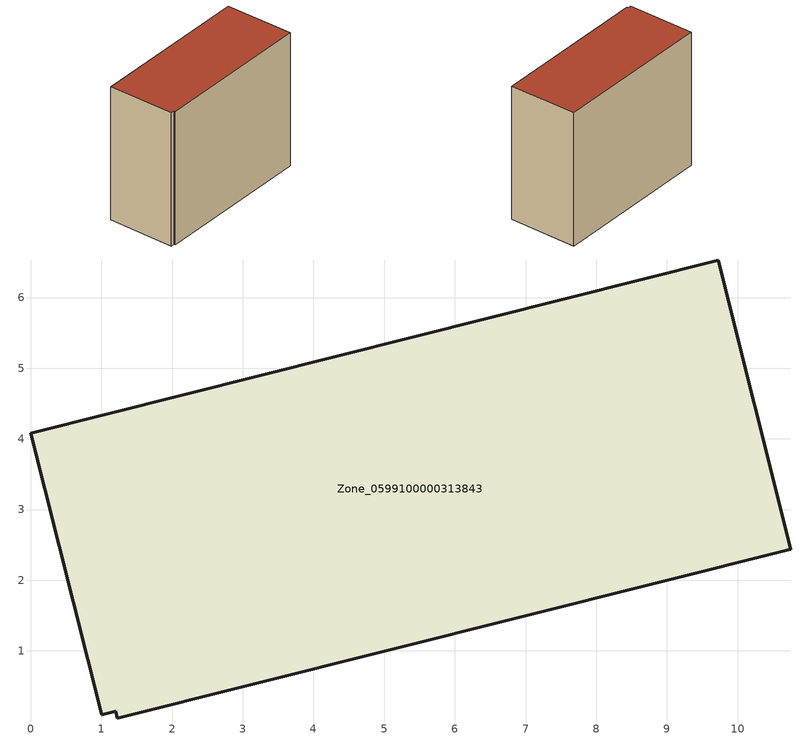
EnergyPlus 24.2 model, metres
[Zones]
Zone_0599100000313843
 floor ground (C_G): 1.2,0.15 1,0.1 0,4.08 9.72,6.53 10.75,2.44 1.22,0.05 z0
 wall outside (C_F): 10.75,2.44 9.72,6.53 0,4.08 1,0.1 1.2,0.15 1.22,0.05 10.75,2.44 z0:8.41
 roof outside (C_R): 1.22,0.05 10.75,2.44 9.72,6.53 0,4.08 1,0.1 1.2,0.15 z8.41
[BUILDING]
Pand.0599100000313843: North Axis=0; Terrain=City; Loads Convergence Tolerance Value=0.04; Temperature Convergence Tolerance Value=0.4; Solar Distribution=FullExterior; Maximum Number of Warmup Days=25; Minimum Number of Warmup Days=1
[Site:Location]
Rotterdam.The.Hague.AP_ZH_NLD Design_Conditions: Latitude=51.96; Longitude=4.45; Time Zone=1; Elevation=-4.5
[SITE:GROUNDTEMPERATURE:BUILDINGSURFACE]
18, 18, 18, 18, 18, 18, 18, 18, 18, 18, 18, 18
[MATERIAL] Thermal Absorptance=0.9; Solar Absorptance=0.7; Visible Absorptance=0.7
Name | Roughness | Thickness | Conductivity | Density | Specific Heat
G.TI.1992-2005 | MediumSmooth | 0.15 | 0.06 | 540 | 1210
F.TI.1992-2005 | Rough | 0.3 | 0.12 | 1920 | 840
R.TI.1992-2005 | MediumRough | 0.2 | 0.08 | 1500 | 1000
[CONSTRUCTION]
C_G: G.TI.1992-2005
C_F: F.TI.1992-2005
C_R: R.TI.1992-2005
[ZONE]
Zone_0599100000313843: Type=1; Multiplier=1; Ceiling Height=Autocalculate; Volume=Autocalculate; Floor Area=autocalculate; Part of Total Floor Area=Yes
[ZONEINFILTRATION:DESIGNFLOWRATE]
Infil_Zone_0599100000313843: Zone or ZoneList or Space or SpaceList=Zone_0599100000313843; Schedule=AlwaysOn; Design Flow Rate Calculation Method=Flow/Area; Flow Rate per Floor Area=0.0015; Constant Term Coefficient=1; Temperature Term Coefficient=0; Velocity Term Coefficient=0; Velocity Squared Term Coefficient=0
[HVACTEMPLATE:ZONE:IDEALLOADSAIRSYSTEM]
Zone_0599100000313843: Maximum Heating Supply Air Temperature=50; Minimum Cooling Supply Air Temperature=13; Maximum Heating Supply Air Humidity Ratio=0.0156; Minimum Cooling Supply Air Humidity Ratio=0.0077; Heating Limit=NoLimit; Cooling Limit=NoLimit; Dehumidification Control Type=ConstantSensibleHeatRatio; Cooling Sensible Heat Ratio=0.7; Dehumidification Setpoint=60; Humidification Control Type=None; Humidification Setpoint=30; Outdoor Air Method=None; Outdoor Air Flow Rate per Person=0.00944; Outdoor Air Flow Rate per Zone Floor Area=0; Outdoor Air Flow Rate per Zone=0; Demand Controlled Ventilation Type=None; Outdoor Air Economizer Type=NoEconomizer; Heat Recovery Type=None; Sensible Heat Recovery Effectiveness=0.7; Latent Heat Recovery Effectiveness=0.65
[ZONECONTROL:THERMOSTAT]
ThermostatControl_Zone_0599100000313843: Zone or ZoneList=Zone_0599100000313843; Control Type Schedule=DualSetpointControlType; Control 1=Thermostat_Zone_0599100000313843; Temperature Difference Between Cutout And Setpoint=0
[THERMOSTATSETPOINT:DUALSETPOINT]
Thermostat_Zone_0599100000313843: Heating Setpoint Temperature Schedule=HeatingSetpoint_Zone_0599100000313843; Cooling Setpoint Temperature Schedule=CoolingSetpoint_Zone_0599100000313843
[SCHEDULE:COMPACT]
HeatingSetpoint_Zone_0599100000313843: Through: 12/31, For: AllDays, Until: 24:00, 21
CoolingSetpoint_Zone_0599100000313843: Through: 12/31, For: AllDays, Until: 24:00, 24
DualSetpointControlType: Through: 12/31, For: AllDays, Until: 24:00, 4
AlwaysOn: Through: 12/31, For: AllDays, Until: 24:00, 1
